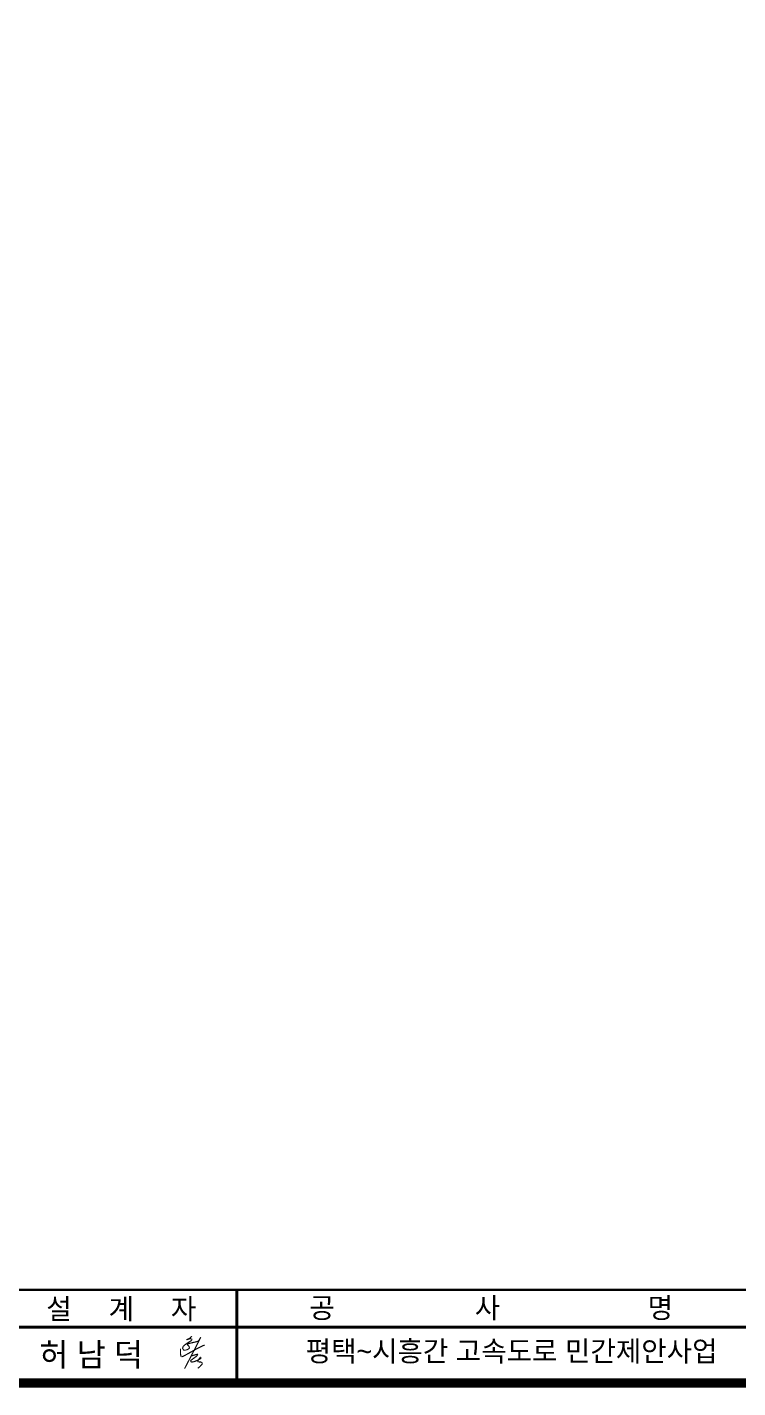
# Model space of a CAD drawing. Extents: x -20 to 860, y -20 to 614.
# Drawn here: x 446.3 to 598.9, y 30 to 322 of the extents above; entities that cross this region are included whole.
import ezdxf
from ezdxf.enums import TextEntityAlignment as Align

# ---------------------------------------------------------------- set-up
doc = ezdxf.new("R2010")
doc.units = 0
doc.layers.add('도각ㅣ싸인', color=7, linetype='CONTINUOUS')
doc.styles.add('헤드라인', font='H2HDRM.TTF')

msp = doc.modelspace()

# ---------------------------------------------------------------- linework, layer by layer
at = {"layer": '도각ㅣ싸인', "const_width": 1.999999999999559}
msp.add_lwpolyline([(810.2999999993481, 30.99999999906868), (50.3000000002794, 31), (50.29999999981374, 563), (810.2999999993481, 562.9999999990687)], close=True, dxfattribs=at)
at = {"layer": '도각ㅣ싸인'}
for points, const_width in [([(50.29999999981374, 51), (810.2999999993481, 50.99999999906868)], 0.4999999999997639), ([(491.3000000002794, 51), (491.3000000002794, 31)], 0.5999999999998678), ([(491.3000000002794, 51), (491.3000000002794, 31)], 0.5999999999998678), ([(304.4907559994608, 43), (710.109243999701, 43)], 0.5999999999998678), ([(304.4907559994608, 43), (720.109243999701, 42.99999999906868)], 0.5999999999998678), ([(304.4907559994608, 43), (810.2999999993481, 42.99999999906868)], 0.5999999999998678), ([(481.3488284279592, 40.77363037597388), (481.328442833852, 40.75060049444437)], 0.2499999998688783), ([(481.3680452867411, 40.79661999922246), (481.3488284279592, 40.77363037597388)], 0.2499999998688783), ([(481.3878263509832, 40.82011306192726), (481.3680452867411, 40.79661999922246)], 0.2499999998688783), ([(481.4082925259136, 40.84408942703158), (481.3878263509832, 40.82011306192726)], 0.2499999998688783), ([(481.4291617069393, 40.86838799435645), (481.4082925259136, 40.84408942703158)], 0.2499999998688783), ([(481.4501517894678, 40.89284766744822), (481.4291617069393, 40.86838799435645)], 0.2499999998688783), ([(481.4709806698374, 40.91730734705925), (481.4501517894678, 40.89284766744822)], 0.2499999998688783), ([(481.4913662439212, 40.94160593487322), (481.4709806698374, 40.91730734705925)], 0.2499999998688783), ([(481.5110264066607, 40.96558233443648), (481.4913662439212, 40.94160593487322)], 0.2499999998688783), ([(481.5296790539287, 40.98907544650137), (481.5110264066607, 40.96558233443648)], 0.2499999998688783), ([(481.5470890994184, 41.01196444686502), (481.5296790539287, 40.98907544650137)], 0.2499999998688783), ([(481.5632095225155, 41.03428960870951), (481.5470890994184, 41.01196444686502)], 0.2499999998688783), ([(481.5780403204262, 41.05613147653639), (481.5632095225155, 41.03428960870951)], 0.2499999998688783), ([(481.5915814898908, 41.07757059950382), (481.5780403204262, 41.05613147653639)], 0.2499999998688783), ([(483.5128900590353, 40.81174961663783), (483.4589673094451, 40.70039249956608)], 0.2499999998688783), ([(483.4667053329758, 40.74421042017639), (483.5095048984513, 40.81891835853457)], 0.2499999998688783), ([(483.5095048984513, 40.81891835853457), (483.5273178648204, 40.84634482953697)], 0.2499999998688783), ([(483.5273178648204, 40.84634482953697), (483.5128900590353, 40.81174961663783)], 0.2499999998688783), ([(479.1705132555217, 38.4184240475297), (479.1705669900402, 38.16781011596322)], 0.2499999998688783), ([(479.1705669900402, 38.16781011596322), (479.170943132136, 37.95422797184438)], 0.2499999998688783), ([(479.170943132136, 37.95422797184438), (479.1719640898518, 37.77314680907875)], 0.2499999998688783), ([(479.6604185500182, 38.50779178645462), (479.658853542991, 38.46997466962785)], 0.2499999998688783), ([(479.658853542991, 38.46997466962785), (479.6604252671823, 38.43311068695039)], 0.2499999998688783), ([(479.6649255044758, 38.54633382149041), (479.6604185500182, 38.50779178645462)], 0.2499999998688783), ([(479.6604252671823, 38.43311068695039), (479.6649792417884, 38.3973743589595)], 0.2499999998688783), ([(479.6720923040994, 38.58535913564265), (479.6649255044758, 38.54633382149041)], 0.2499999998688783), ([(479.6649792417884, 38.3973743589595), (479.6722736693919, 38.36292678490281)], 0.2499999998688783), ([(479.6816368489526, 38.62462608888745), (479.6720923040994, 38.58535913564265)], 0.2499999998688783), ([(479.6722736693919, 38.36292678490281), (479.6820667525753, 38.32992906216532)], 0.2499999998688783), ([(479.6932770358399, 38.66389304213226), (479.6816368489526, 38.62462608888745)], 0.2499999998688783), ([(479.6820667525753, 38.32992906216532), (479.6941166915931, 38.29854228999466)], 0.2499999998688783), ([(479.7067307648249, 38.70291835535318), (479.6932770358399, 38.66389304213226)], 0.2499999998688783), ([(479.6941166915931, 38.29854228999466), (479.7081816904247, 38.26892756577581)], 0.2499999998688783), ([(479.7217159336433, 38.74146039132029), (479.7067307648249, 38.70291835535318)], 0.2499999998688783), ([(479.7081816904247, 38.26892756577581), (479.7240199497901, 38.2412459878251)], 0.2499999998688783), ([(479.7379504414275, 38.77927750814706), (479.7217159336433, 38.74146039132029)], 0.2499999998688783), ([(479.7240199497901, 38.2412459878251), (479.7413896727376, 38.21565865445882)], 0.2499999998688783), ([(479.7553604082204, 38.81626231223345), (479.7379504414275, 38.77927750814706)], 0.2499999998688783), ([(479.7413896727376, 38.21565865445882), (479.7600826425478, 38.19229310099036)], 0.2499999998688783), ([(479.7747048353776, 38.85284439008683), (479.7553604082204, 38.81626231223345)], 0.2499999998688783), ([(479.7600826425478, 38.19229310099036), (479.780024969019, 38.17114261630923)], 0.2499999998688783), ([(479.7969509460963, 38.88958757091314), (479.7747048353776, 38.85284439008683)], 0.2499999998688783), ([(479.780024969019, 38.17114261630923), (479.8011763421819, 38.15216692257673)], 0.2499999998688783), ([(479.8230659645051, 38.92705568578094), (479.7969509460963, 38.88958757091314)], 0.2499999998688783), ([(479.8011763421819, 38.15216692257673), (479.8234964529984, 38.13532574754208)], 0.2499999998688783), ([(479.8540171124041, 38.9658125648275), (479.8230659645051, 38.92705568578094)], 0.2499999998688783), ([(479.8234964529984, 38.13532574754208), (479.8469449924305, 38.12057881429791)], 0.2499999998688783), ([(479.8469449924305, 38.12057881429791), (479.8714816505089, 38.1078858487308)], 0.2499999998688783), ([(479.890771613922, 39.00642203819007), (479.8540171124041, 38.9658125648275)], 0.2499999998688783), ([(479.8714816505089, 38.1078858487308), (479.8970661186613, 38.09720657672733)], 0.2499999998688783), ([(479.9342966927215, 39.04944793693721), (479.890771613922, 39.00642203819007)], 0.2499999998688783), ([(479.8970661186613, 38.09720657672733), (479.9236580878496, 38.08850072138011)], 0.2499999998688783), ([(479.9236580878496, 38.08850072138011), (479.951203817036, 38.08169444836676)], 0.2499999998688783), ([(479.9855595701374, 39.09545409027487), (479.9342966927215, 39.04944793693721)], 0.2499999998688783), ([(479.951203817036, 38.08169444836676), (479.9795958423056, 38.07657967507839)], 0.2499999998688783), ([(479.9795958423056, 38.07657967507839), (480.0087132663466, 38.07291475869715)], 0.2499999998688783), ([(480.0451110270806, 39.14478282444179), (479.9855595701374, 39.09545409027487)], 0.2499999998688783), ([(480.0087132663466, 38.07291475869715), (480.03843519371, 38.07045805640519)], 0.2499999998688783), ([(480.03843519371, 38.07045805640519), (480.0686407289468, 38.06896792538464)], 0.2499999998688783), ([(480.1118360664696, 39.19689044263214), (480.0451110270806, 39.14478282444179)], 0.2499999998688783), ([(480.0686407289468, 38.06896792538464), (480.0992089742795, 38.06820272281766)], 0.2499999998688783), ([(480.0992089742795, 38.06820272281766), (480.130019035656, 38.06792080588639)], 0.2499999998688783), ([(480.1842032480054, 39.25101174321026), (480.1118360664696, 39.19689044263214)], 0.2499999998688783), ([(480.130019035656, 38.06792080588639), (480.1609500157647, 38.06788053270429)], 0.2499999998688783), ([(480.1609500157647, 38.06788053270429), (480.191961618606, 38.06795436795801)], 0.2499999998688783), ([(480.260681131389, 39.30638152360916), (480.1842032480054, 39.25101174321026)], 0.2499999998688783), ([(480.191961618606, 38.06795436795801), (480.2233359473757, 38.06847121566534)], 0.2499999998688783), ([(480.2233359473757, 38.06847121566534), (480.2554357047193, 38.0698740882799)], 0.2499999998688783), ([(480.2554357047193, 38.0698740882799), (480.288623591885, 38.07260599825531)], 0.2499999998688783), ([(480.3397382772528, 39.36223458312452), (480.260681131389, 39.30638152360916)], 0.2499999998688783), ([(480.288623591885, 38.07260599825531), (480.3232623129152, 38.07710995897651)], 0.2499999998688783), ([(480.3232623129152, 38.07710995897651), (480.3597145695239, 38.08382898103446)], 0.2499999998688783), ([(480.4198432439007, 39.41780571918935), (480.3397382772528, 39.36223458312452)], 0.2499999998688783), ([(480.3597145695239, 38.08382898103446), (480.3983430648223, 38.0932060778141)], 0.2499999998688783), ([(480.3983430648223, 38.0932060778141), (480.4395105009899, 38.10568426270038)], 0.2499999998688783), ([(480.4994645924307, 39.47232973016798), (480.4198432439007, 39.41780571918935)], 0.2499999998688783), ([(480.4395105009899, 38.10568426270038), (480.4833847945556, 38.121532025747)], 0.2499999998688783), ([(480.4805505932309, 40.31100531574339), (480.463583887089, 40.30173560697585)], 0.2499999998688783), ([(480.463583887089, 40.30173560697585), (480.4806379121728, 40.3057898208499)], 0.2499999998688783), ([(480.5270982091315, 40.33207525219768), (480.4805505932309, 40.31100531574339)], 0.2499999998688783), ([(480.4806379121728, 40.3057898208499), (480.5277967564762, 40.32128179911524)], 0.2499999998688783), ([(480.4833847945556, 38.121532025747), (480.5293547199108, 38.14031978044659)], 0.2499999998688783), ([(480.5770708816126, 39.5250414153561), (480.4994645924307, 39.47232973016798)], 0.2499999998688783), ([(480.596697977744, 40.36256925854832), (480.5270982091315, 40.33207525219768)], 0.2499999998688783), ([(480.5277967564762, 40.32128179911524), (480.5990555756725, 40.3454729244113)], 0.2499999998688783), ([(480.5293547199108, 38.14031978044659), (480.5766142648645, 38.16144341696054)], 0.2499999998688783), ([(480.5647927639075, 39.32154417969286), (480.5727723659948, 39.34160726424307)], 0.2499999998688783), ([(480.5714827119373, 39.30256849527359), (480.5647927639075, 39.32154417969286)], 0.2499999998688783), ([(480.5884897010401, 39.28367336746305), (480.5714827119373, 39.30256849527359)], 0.2499999998688783), ([(480.5727723659948, 39.34160726424307), (480.5997740263119, 39.36376459058374)], 0.2499999998688783), ([(480.5766142648645, 38.16144341696054), (480.6243574162945, 38.18429882731289)], 0.2499999998688783), ([(480.6514194961637, 39.57531653065234), (480.5770708816126, 39.5250414153561)], 0.2499999998688783), ([(480.6114612231031, 39.26385195460171), (480.5884897010401, 39.28367336746305)], 0.2499999998688783), ([(480.6828211443499, 40.40011117979884), (480.596697977744, 40.36256925854832)], 0.2499999998688783), ([(480.5990555756725, 40.3454729244113), (480.6884095254354, 40.37562457472086)], 0.2499999998688783), ([(480.5997740263119, 39.36376459058374), (480.6501502529718, 39.3890230031684)], 0.2499999998688783), ([(480.6367433210835, 39.24228535592556), (480.6114612231031, 39.26385195460171)], 0.2499999998688783), ([(480.6243574162945, 38.18429882731289), (480.671778163407, 38.20828190073371)], 0.2499999998688783), ([(480.6634762431495, 39.21890644636005), (480.6367433210835, 39.24228535592556)], 0.2499999998688783), ([(480.6501502529718, 39.3890230031684), (480.7282535559498, 39.4183893436566)], 0.2499999998688783), ([(480.7224231204018, 39.62309466768056), (480.6514194961637, 39.57531653065234)], 0.2499999998688783), ([(480.691498790402, 39.19383604358882), (480.6634762431495, 39.21890644636005)], 0.2499999998688783), ([(480.671778163407, 38.20828190073371), (480.7180704930797, 38.23278853017837)], 0.2499999998688783), ([(480.7789389532991, 40.44232485815883), (480.6828211443499, 40.40011117979884)], 0.2499999998688783), ([(480.6884095254354, 40.37562457472086), (480.7898537600413, 40.40899813268334)], 0.2499999998688783), ([(480.7206497630104, 39.16719496622682), (480.691498790402, 39.19383604358882)], 0.2499999998688783), ([(480.7180704930797, 38.23278853017837), (480.7624283949845, 38.25721460673958)], 0.2499999998688783), ([(480.7507679616101, 39.13910403195769), (480.7206497630104, 39.16719496622682)], 0.2499999998688783), ([(480.7902832627296, 39.66845637653023), (480.7224231204018, 39.62309466768056)], 0.2499999998688783), ([(480.7282535559498, 39.4183893436566), (480.8384364424273, 39.45287045557052)], 0.2499999998688783), ([(480.7816921877675, 39.10968405846506), (480.7507679616101, 39.13910403195769)], 0.2499999998688783), ([(480.7624283949845, 38.25721460673958), (480.8040458541363, 38.28095601964742)], 0.2499999998688783), ([(480.8785226484761, 40.48683413583785), (480.7789389532991, 40.44232485815883)], 0.2499999998688783), ([(480.8132612397894, 39.07905586436391), (480.7816921877675, 39.10968405846506)], 0.2499999998688783), ([(480.7898537600413, 40.40899813268334), (480.8973834351636, 40.44285497814417)], 0.2499999998688783), ([(480.8552014324814, 39.71148220542818), (480.7902832627296, 39.66845637653023)], 0.2499999998688783), ([(480.8040458541363, 38.28095601964742), (480.84228477953, 38.30353619717062)], 0.2499999998688783), ([(480.8453139197081, 39.04734026640654), (480.8132612397894, 39.07905586436391)], 0.2499999998688783), ([(480.8384364424273, 39.45287045557052), (480.9829423357733, 39.49305030703545)], 0.2499999998688783), ([(480.84228477953, 38.30353619717062), (480.8771787490696, 38.32498870044947)], 0.2499999998688783), ([(480.8776285746135, 39.01469164527953), (480.8453139197081, 39.04734026640654)], 0.2499999998688783), ([(480.9173791371286, 39.75225270818919), (480.8552014324814, 39.71148220542818)], 0.2499999998688783), ([(480.8771787490696, 38.32498870044947), (480.9089292590506, 38.34547462966293)], 0.2499999998688783), ([(480.9097417406738, 38.98139863181859), (480.8776285746135, 39.01469164527953)], 0.2499999998688783), ([(480.9750434746966, 40.53126285783947), (480.8785226484761, 40.48683413583785)], 0.2499999998688783), ([(480.8973834351636, 40.44285497814417), (481.004993705079, 40.4744564909488)], 0.2499999998688783), ([(480.9089292590506, 38.34547462966293), (480.9377378080972, 38.365155082196)], 0.2499999998688783), ([(480.941129501909, 38.94778341799974), (480.9097417406738, 38.98139863181859)], 0.2499999998688783), ([(480.9770178869367, 39.79084843024611), (480.9173791371286, 39.75225270818919)], 0.2499999998688783), ([(480.9377378080972, 38.365155082196), (480.9638058934361, 38.38419115636498)], 0.2499999998688783), ([(480.9712679418735, 38.91416819859296), (480.941129501909, 38.94778341799974)], 0.2499999998688783), ([(480.9638058934361, 38.38419115636498), (480.9873350108974, 38.40274394955486)], 0.2499999998688783), ([(480.9996331431903, 38.88087516371161), (480.9712679418735, 38.91416819859296)], 0.2499999998688783), ([(481.0619726763107, 40.5732348645106), (480.9750434746966, 40.53126285783947)], 0.2499999998688783), ([(481.0343191898428, 39.82734992448241), (480.9770178869367, 39.79084843024611)], 0.2499999998688783), ([(480.9829423357733, 39.49305030703545), (481.1555783199146, 39.53782136831433)], 0.2499999998688783), ([(480.9873350108974, 38.40274394955486), (481.008526659105, 38.42097456008196)], 0.2499999998688783), ([(481.0257011898793, 38.84822650812566), (480.9996331431903, 38.88087516371161)], 0.2499999998688783), ([(481.004993705079, 40.4744564909488), (481.106679726392, 40.5010640528053)], 0.2499999998688783), ([(481.008526659105, 38.42097456008196), (481.0275823352858, 38.43904408719391)], 0.2499999998688783), ([(481.0489481664263, 38.81654442287982), (481.0257011898793, 38.84822650812566)], 0.2499999998688783), ([(481.0275823352858, 38.43904408719391), (481.044676670339, 38.45710020326078)], 0.2499999998688783), ([(481.0894845561124, 39.86183774005622), (481.0343191898428, 39.82734992448241)], 0.2499999998688783), ([(481.044676670339, 38.45710020326078), (481.0598768368363, 38.47523687686771)], 0.2499999998688783), ([(481.0688501535915, 38.78615110367537), (481.0489481664263, 38.81654442287982)], 0.2499999998688783), ([(481.0598768368363, 38.47523687686771), (481.0732231414877, 38.49353465437889)], 0.2499999998688783), ([(481.1342256153002, 40.61088413652033), (481.0619726763107, 40.5732348645106)], 0.2499999998688783), ([(481.0850175754167, 38.75729490350932), (481.0688501535915, 38.78615110367537)], 0.2499999998688783), ([(481.0732231414877, 38.49353465437889), (481.0847558900714, 38.51207407936454)], 0.2499999998688783), ([(481.0847558900714, 38.51207407936454), (481.0945153883658, 38.53093569818884)], 0.2499999998688783), ([(481.0975982029922, 38.72992883808911), (481.0850175754167, 38.75729490350932)], 0.2499999998688783), ([(481.1426751893014, 39.894425987266), (481.0894845561124, 39.86183774005622)], 0.2499999998688783), ([(481.0945153883658, 38.53093569818884), (481.1025419435464, 38.5502000534907)], 0.2499999998688783), ([(481.1068741460331, 38.70393208321184), (481.0975982029922, 38.72992883808911)], 0.2499999998688783), ([(481.1025419435464, 38.5502000534907), (481.1088758623227, 38.5699476916343)], 0.2499999998688783), ([(481.106679726392, 40.5010640528053), (481.1975852311589, 40.52050958946347)], 0.2499999998688783), ([(481.1131275151856, 38.67918381560594), (481.1068741460331, 38.70393208321184)], 0.2499999998688783), ([(481.1088758623227, 38.5699476916343), (481.113557449542, 38.59025915618986)], 0.2499999998688783), ([(481.1166404206306, 38.65556321199983), (481.1131275151856, 38.67918381560594)], 0.2499999998688783), ([(481.113557449542, 38.59025915618986), (481.1165732778609, 38.61122170556337)], 0.2499999998688783), ([(481.1165732778609, 38.61122170556337), (481.1176949711516, 38.63294945005327)], 0.2499999998688783), ([(481.1176949711516, 38.63294945005327), (481.1166404206306, 38.65556321199983)], 0.2499999998688783), ([(481.1924941232428, 40.64438519719988), (481.1342256153002, 40.61088413652033)], 0.2499999998688783), ([(481.1938910875469, 39.92536302004009), (481.1426751893014, 39.894425987266)], 0.2499999998688783), ([(481.1555783199146, 39.53782136831433), (481.3480423917063, 39.58565323706716)], 0.2499999998688783), ([(481.2389141498134, 40.6744227046147), (481.1924941232428, 40.64438519719988)], 0.2499999998688783), ([(481.2430919446051, 39.95493075344712), (481.1938910875469, 39.92536302004009)], 0.2499999998688783), ([(481.1975852311589, 40.52050958946347), (481.2774482667446, 40.53290721122175)], 0.2499999998688783), ([(481.2756216446869, 40.70168131683022), (481.2389141498134, 40.6744227046147)], 0.2499999998688783), ([(481.2902374533005, 39.98341110069305), (481.2430919446051, 39.95493075344712)], 0.2499999998688783), ([(481.3047525561415, 40.72684569470584), (481.2756216446869, 40.70168131683022)], 0.2499999998688783), ([(481.2774482667446, 40.53290721122175), (481.3471554573625, 40.53894157148898)], 0.2499999998688783), ([(481.3352873073891, 40.01108597684652), (481.2902374533005, 39.98341110069305)], 0.2499999998688783), ([(481.328442833852, 40.75060049444437), (481.3047525561415, 40.72684569470584)], 0.2499999998688783), ([(481.3782012001611, 40.0382372951135), (481.3352873073891, 40.01108597684652)], 0.2499999998688783), ([(481.3471554573625, 40.53894157148898), (481.4075934286229, 40.53929732646793)], 0.2499999998688783), ([(481.3480423917063, 39.58565323706716), (481.5520325484686, 39.63501550909132)], 0.2499999998688783), ([(481.4189388267696, 40.06514697056264), (481.3782012001611, 40.0382372951135)], 0.2499999998688783), ([(481.4075934286229, 40.53929732646793), (481.4596488042735, 40.53465913236141)], 0.2499999998688783), ([(481.4574598786421, 40.09209691733122), (481.4189388267696, 40.06514697056264)], 0.2499999998688783), ([(481.4936770349741, 40.11930864024907), (481.4574598786421, 40.09209691733122)], 0.2499999998688783), ([(481.4596488042735, 40.53465913236141), (481.5042082108557, 40.52571164444089)], 0.2499999998688783), ([(481.5273149055429, 40.14676199946553), (481.4936770349741, 40.11930864024907)], 0.2499999998688783), ([(481.5042082108557, 40.52571164444089), (481.5421582716517, 40.51313951611519)], 0.2499999998688783), ([(481.5580510869622, 40.17437644954771), (481.5273149055429, 40.14676199946553)], 0.2499999998688783), ([(481.5421582716517, 40.51313951611519), (481.5743856113404, 40.49762740451843)], 0.2499999998688783), ([(481.5520325484686, 39.63501550909132), (481.7592467884533, 39.68437778204679)], 0.2499999998688783), ([(481.5855631744489, 40.20207143947482), (481.5580510869622, 40.17437644954771)], 0.2499999998688783), ([(481.5743856113404, 40.49762740451843), (481.6016290853731, 40.47978612873703)], 0.2499999998688783), ([(481.6095287618227, 40.229766423814), (481.5855631744489, 40.20207143947482)], 0.2499999998688783), ([(481.6016290853731, 40.47978612873703), (481.6240364601836, 40.45993116591126)], 0.2499999998688783), ([(481.6296254452318, 40.25738085247576), (481.6095287618227, 40.229766423814)], 0.2499999998688783), ([(481.6115433266386, 37.77726482320577), (482.1809727153741, 38.09395137615502)], 0.2499999998688783), ([(481.6240364601836, 40.45993116591126), (481.6416077343747, 40.43830415606499)], 0.2499999998688783), ([(481.6455308194272, 40.28483417723328), (481.6296254452318, 40.25738085247576)], 0.2499999998688783), ([(481.6416077343747, 40.43830415606499), (481.6543429028243, 40.41514674108475)], 0.2499999998688783), ([(481.6569224805571, 40.31204585079104), (481.6455308194272, 40.28483417723328)], 0.2499999998688783), ([(481.6543429028243, 40.41514674108475), (481.6622419655323, 40.39070056192577)], 0.2499999998688783), ([(481.6635317569599, 40.3389084758237), (481.6569224805571, 40.31204585079104)], 0.2499999998688783), ([(481.6622419655323, 40.39070056192577), (481.6653049173765, 40.36520725954324)], 0.2499999998688783), ([(481.6653049173765, 40.36520725954324), (481.6635317569599, 40.3389084758237)], 0.2499999998688783), ([(481.7592467884533, 39.68437778204679), (481.9613831085153, 39.73220965079963)], 0.2499999998688783), ([(482.1288804193027, 38.07708655577153), (481.8735803752206, 37.58158761262894)], 0.2499999998688783), ([(481.9613831085153, 39.73220965079963), (482.1501395073719, 39.77698071300983)], 0.2499999998688783), ([(482.3800294385292, 38.5669270157814), (482.1288804193027, 38.07708655577153)], 0.2499999998688783), ([(482.1501395073719, 39.77698071300983), (482.3172139823437, 39.81716056447476)], 0.2499999998688783), ([(482.1809727153741, 38.09395137615502), (482.7507446785457, 38.40467738825828)], 0.2499999998688783), ([(482.3172139823437, 39.81716056447476), (482.4562792778015, 39.85156784113497)], 0.2499999998688783), ([(482.6209419923835, 39.03884561359882), (482.3800294385292, 38.5669270157814)], 0.2499999998688783), ([(482.4562792778015, 39.85156784113497), (482.5689071319066, 39.88041733484715)], 0.2499999998688783), ([(482.5689071319066, 39.88041733484715), (482.658644029405, 39.90427288040519)], 0.2499999998688783), ([(482.8455326380208, 39.48057897388935), (482.6209419923835, 39.03884561359882)], 0.2499999998688783), ([(482.658644029405, 39.90427288040519), (482.7290364550427, 39.92369830794632)], 0.2499999998688783), ([(482.7290364550427, 39.92369830794632), (482.7836308940314, 39.93925744947046)], 0.2499999998688783), ([(482.7507446785457, 38.40467738825828), (483.2877116608433, 38.6870506061241)], 0.2499999998688783), ([(482.7836308940314, 39.93925744947046), (482.8259738306515, 39.95151413790882)], 0.2499999998688783), ([(482.8259738306515, 39.95151413790882), (482.8596117501147, 39.96103220619261)], 0.2499999998688783), ([(483.0477159349248, 39.8798637194559), (482.8455326380208, 39.48057897388935)], 0.2499999998688783), ([(482.8596117501147, 39.96103220619261), (482.8880911380984, 39.96837548352778)], 0.2499999998688783), ([(482.8880911380984, 39.96837548352778), (482.9146360699087, 39.97459780331701)], 0.2499999998688783), ([(482.9146360699087, 39.97459780331701), (482.9411809942685, 39.98271298967302)], 0.2499999998688783), ([(482.9411809942685, 39.98271298967302), (482.9693379481323, 39.99622486438602)], 0.2499999998688783), ([(482.9693379481323, 39.99622486438602), (483.0007189703174, 40.01863725110888)], 0.2499999998688783), ([(483.0007189703174, 40.01863725110888), (483.0369361001067, 40.05345397256315)], 0.2499999998688783), ([(483.0369361001067, 40.05345397256315), (483.0796013749205, 40.10417885240167)], 0.2499999998688783), ([(483.2214064397849, 40.2244364740327), (483.0477159349248, 39.8798637194559)], 0.2499999998688783), ([(483.0796013749205, 40.10417885240167), (483.1303268340416, 40.17431571241468)], 0.2499999998688783), ([(483.1303268340416, 40.17431571241468), (483.1907245172188, 40.26736837625504)], 0.2499999998688783), ([(483.1907245172188, 40.26736837625504), (483.2609287588857, 40.38379999436438)], 0.2499999998688783), ([(483.3605187116191, 40.50203385949135), (483.2214064397849, 40.2244364740327)], 0.2499999998688783), ([(483.2609287588857, 40.38379999436438), (483.3351630908437, 40.51191101968288)], 0.2499999998688783), ([(483.2877116608433, 38.6870506061241), (483.7587261078879, 38.91867877729237)], 0.2499999998688783), ([(483.3351630908437, 40.51191101968288), (483.4061733395793, 40.63696123380214)], 0.2499999998688783), ([(483.4589673094451, 40.70039249956608), (483.3605187116191, 40.50203385949135)], 0.2499999998688783), ([(483.4061733395793, 40.63696123380214), (483.4667053329758, 40.74421042017639)], 0.2499999998688783), ([(483.7587261078879, 38.91867877729237), (484.1306404625066, 39.07716964930296)], 0.2499999998688783), ([(484.1306404625066, 39.07716964930296), (484.3703071703203, 39.14013096876442)], 0.2499999998688783), ([(479.1719640898518, 37.77314680907875), (479.1739522712305, 37.62003581598401)], 0.2499999998688783), ([(479.1739522712305, 37.62003581598401), (479.177230082918, 37.49036418646574)], 0.2499999998688783), ([(479.177230082918, 37.49036418646574), (479.1821199334227, 37.37960111163557)], 0.2499999998688783), ([(479.1821199334227, 37.37960111163557), (479.1889442303218, 37.28321578167379)], 0.2499999998688783), ([(479.1889442303218, 37.28321578167379), (479.1980253811926, 37.19667738862336)], 0.2499999998688783), ([(479.1980253811926, 37.19667738862336), (479.2095917579718, 37.11623375304043)], 0.2499999998688783), ([(479.2095917579718, 37.11623375304043), (479.2234955895692, 37.04124720860273)], 0.2499999998688783), ([(479.2234955895692, 37.04124720860273), (479.2394950701855, 36.97185871656984)], 0.2499999998688783), ([(479.2394950701855, 36.97185871656984), (479.2573483935557, 36.90820924099535)], 0.2499999998688783), ([(479.2573483935557, 36.90820924099535), (479.2768137520179, 36.85043974407017)], 0.2499999998688783), ([(479.2768137520179, 36.85043974407017), (479.2976493407041, 36.79869118705392)], 0.2499999998688783), ([(479.2976493407041, 36.79869118705392), (479.319613351021, 36.75310453306884)], 0.2499999998688783), ([(479.319613351021, 36.75310453306884), (479.3424639781006, 36.71382074430585)], 0.2499999998688783), ([(479.3424639781006, 36.71382074430585), (479.3680651406758, 36.68209838122129)], 0.2499999998688783), ([(479.3680651406758, 36.68209838122129), (479.4067036681809, 36.66366639453918)], 0.2499999998688783), ([(479.4067036681809, 36.66366639453918), (479.4707721131854, 36.66537133324891)], 0.2499999998688783), ([(479.4707721131854, 36.66537133324891), (479.5726630291902, 36.69405974540859)], 0.2499999998688783), ([(479.5726630291902, 36.69405974540859), (479.7247689729556, 36.75657818000764)], 0.2499999998688783), ([(479.7247689729556, 36.75657818000764), (479.93948249612, 36.85977318603545)], 0.2499999998688783), ([(479.93948249612, 36.85977318603545), (480.2291961535811, 37.01049131061882)], 0.2499999998688783), ([(480.2291961535811, 37.01049131061882), (480.6063024997711, 37.21557910460979)], 0.2499999998688783), ([(480.5958375497721, 35.1329558249563), (480.3327931487001, 34.63136890903115)], 0.2499999998688783), ([(480.8547713286243, 35.62674979958683), (480.5958375497721, 35.1329558249563)], 0.2499999998688783), ([(480.6063024997711, 37.21557910460979), (481.075604069978, 37.47700998187065)], 0.2499999998688783), ([(481.1108034923673, 36.11563039757311), (480.8547713286243, 35.62674979958683)], 0.2499999998688783), ([(481.075604069978, 37.47700998187065), (481.6115433266386, 37.77726482320577)], 0.2499999998688783), ([(481.3651430495083, 36.60247718822211), (481.1108034923673, 36.11563039757311)], 0.2499999998688783), ([(481.618999007158, 37.09016973804682), (481.3651430495083, 36.60247718822211)], 0.2499999998688783), ([(481.381801226642, 35.75154514797032), (481.3791548209265, 35.72296412382275)], 0.2499999998688783), ([(481.3791548209265, 35.72296412382275), (481.379329467658, 35.69430253747851)], 0.2499999998688783), ([(481.379329467658, 35.69430253747851), (481.3828893816099, 35.66612422652543)], 0.2499999998688783), ([(481.3870671750046, 35.77975026611239), (481.381801226642, 35.75154514797032)], 0.2499999998688783), ([(481.3828893816099, 35.66612422652543), (481.3903987808153, 35.63899302668869)], 0.2499999998688783), ([(481.396202002652, 35.80835810862482), (481.3870671750046, 35.77975026611239)], 0.2499999998688783), ([(481.3903987808153, 35.63899302668869), (481.4024218823761, 35.61347277835011)], 0.2499999998688783), ([(481.4108177525923, 35.83841579593718), (481.396202002652, 35.80835810862482)], 0.2499999998688783), ([(481.4024218823761, 35.61347277835011), (481.4195229038596, 35.59012731723487)], 0.2499999998688783), ([(481.432526468765, 35.87097045406699), (481.4108177525923, 35.83841579593718)], 0.2499999998688783), ([(481.4195229038596, 35.59012731723487), (481.4422660609707, 35.56952047999948)], 0.2499999998688783), ([(481.462940197438, 35.90706920437515), (481.432526468765, 35.87097045406699)], 0.2499999998688783), ([(481.4422660609707, 35.56952047999948), (481.4712155722082, 35.55221610609442)], 0.2499999998688783), ([(481.5036709811538, 35.94775917101651), (481.462940197438, 35.90706920437515)], 0.2499999998688783), ([(481.4712155722082, 35.55221610609442), (481.5067139980383, 35.53867063298821)], 0.2499999998688783), ([(481.481533265207, 36.81004839390516), (481.9649702673778, 36.96326684113592)], 0.2499999998688783), ([(481.5563308647834, 35.99408747628331), (481.5036709811538, 35.94775917101651)], 0.2499999998688783), ([(481.5067139980383, 35.53867063298821), (481.5482172742486, 35.52891091164201)], 0.2499999998688783), ([(481.5482172742486, 35.52891091164201), (481.594959681388, 35.52285639289767)], 0.2499999998688783), ([(481.6225318927318, 36.04710124339908), (481.5563308647834, 35.99408747628331)], 0.2499999998688783), ([(481.594959681388, 35.52285639289767), (481.6461754990742, 35.52042652945966)], 0.2499999998688783), ([(481.8735803752206, 37.58158761262894), (481.618999007158, 37.09016973804682)], 0.2499999998688783), ([(481.7030868055299, 36.10743814427406), (481.6225318927318, 36.04710124339908)], 0.2499999998688783), ([(481.6461754990742, 35.52042652945966), (481.7010990064591, 35.52154077216983)], 0.2499999998688783), ([(481.7010990064591, 35.52154077216983), (481.7589644840918, 35.52611857373267)], 0.2499999998688783), ([(481.795611128211, 36.17409804370254), (481.7030868055299, 36.10743814427406)], 0.2499999998688783), ([(481.7589644840918, 35.52611857373267), (481.8190062106587, 35.53407938592136)], 0.2499999998688783), ([(481.8969210805371, 36.24567135702819), (481.795611128211, 36.17409804370254)], 0.2499999998688783), ([(481.8190062106587, 35.53407938592136), (481.8804584685713, 35.54534265957773)], 0.2499999998688783), ([(481.8804584685713, 35.54534265957773), (481.942736890167, 35.55980099830776)], 0.2499999998688783), ([(482.0038328822702, 36.32074849959463), (481.8969210805371, 36.24567135702819)], 0.2499999998688783), ([(481.942736890167, 35.55980099830776), (482.0059825326316, 35.57723960559815)], 0.2499999998688783), ([(481.9649702673778, 36.96326684113592), (482.3274237569422, 37.07115710526705)], 0.2499999998688783), ([(482.1131627559662, 36.39791988395154), (482.0038328822702, 36.32074849959463)], 0.2499999998688783), ([(482.0059825326316, 35.57723960559815), (482.0705178063363, 35.59741683769971)], 0.2499999998688783), ([(482.0705178063363, 35.59741683769971), (482.1366651207209, 35.62009105086327)], 0.2499999998688783), ([(482.2217269204557, 36.47577592544258), (482.1131627559662, 36.39791988395154)], 0.2499999998688783), ([(482.1366651207209, 35.62009105086327), (482.2047468875535, 35.64502059854567)], 0.2499999998688783), ([(482.2047468875535, 35.64502059854567), (482.2750855167396, 35.67196383792907)], 0.2499999998688783), ([(482.3263415973634, 36.55290703848004), (482.2217269204557, 36.47577592544258)], 0.2499999998688783), ([(482.2750855167396, 35.67196383792907), (482.3480034195818, 35.70067912340164)], 0.2499999998688783), ([(482.4238230064511, 36.62790363747627), (482.3263415973634, 36.55290703848004)], 0.2499999998688783), ([(482.3274237569422, 37.07115710526705), (482.5852559250779, 37.13961929921061)], 0.2499999998688783), ([(482.3480034195818, 35.70067912340164), (482.4238230069168, 35.73092480935156)], 0.2499999998688783), ([(482.511598599609, 36.69958099909127), (482.4238230064511, 36.62790363747627)], 0.2499999998688783), ([(482.4238230069168, 35.73092480935156), (482.5026718983427, 35.76247939188033)], 0.2499999998688783), ([(482.5026718983427, 35.76247939188033), (482.5838985606097, 35.7952019078657)], 0.2499999998688783), ([(482.5895407572389, 36.7676538489759), (482.511598599609, 36.69958099909127)], 0.2499999998688783), ([(482.5838985606097, 35.7952019078657), (482.6666566692293, 35.82897154055536)], 0.2499999998688783), ([(482.5852559250779, 37.13961929921061), (482.7548289652914, 37.17455353587866)], 0.2499999998688783), ([(482.6581330867484, 36.83206177689135), (482.5895407572389, 36.7676538489759)], 0.2499999998688783), ([(482.7178592002019, 36.89274436980486), (482.6581330867484, 36.83206177689135)], 0.2499999998688783), ([(482.6666566692293, 35.82897154055536), (482.7500998997129, 35.86366746481508)], 0.2499999998688783), ([(482.7692027068697, 36.9496412165463), (482.7178592002019, 36.89274436980486)], 0.2499999998688783), ([(482.7500998997129, 35.86366746481508), (482.8333819271065, 35.89916886016726)], 0.2499999998688783), ([(482.7548289652914, 37.17455353587866), (482.852505069226, 37.18185992725194)], 0.2499999998688783), ([(482.8126472178847, 37.00269190594554), (482.7692027068697, 36.9496412165463)], 0.2499999998688783), ([(482.8486763425171, 37.05183602590114), (482.8126472178847, 37.00269190594554)], 0.2499999998688783), ([(482.8333819271065, 35.89916886016726), (482.9156564283185, 35.93535490613431)], 0.2499999998688783), ([(482.8777736909688, 37.09701316524297), (482.8486763425171, 37.05183602590114)], 0.2499999998688783), ([(482.852505069226, 37.18185992725194), (482.8946464294568, 37.16743858717382)], 0.2499999998688783), ([(482.8976152390242, 37.13718962948769), (482.8777736909688, 37.09701316524297)], 0.2499999998688783), ([(482.8956268546171, 35.73126702476293), (482.8892727387138, 35.70090726669878)], 0.2499999998688783), ([(482.8892727387138, 35.70090726669878), (482.8898503794335, 35.67320558708161)], 0.2499999998688783), ([(482.8898503794335, 35.67320558708161), (482.8984076008201, 35.64844390377402)], 0.2499999998688783), ([(482.8946464294568, 37.16743858717382), (482.8976152390242, 37.13718962948769)], 0.2499999998688783), ([(482.9078649007715, 35.76400294341147), (482.8956268546171, 35.73126702476293)], 0.2499999998688783), ([(482.8984076008201, 35.64844390377402), (482.9156228015199, 35.62682358641177)], 0.2499999998688783), ([(482.9249390545301, 35.79883310385048), (482.9078649007715, 35.76400294341147)], 0.2499999998688783), ([(482.9156228015199, 35.62682358641177), (482.9406966832466, 35.60822381079197)], 0.2499999998688783), ([(482.9156564283185, 35.93535490613431), (482.9960770783946, 35.97210478037596)], 0.2499999998688783), ([(482.9458014918491, 35.83547559008002), (482.9249390545301, 35.79883310385048)], 0.2499999998688783), ([(482.9406966832466, 35.60822381079197), (482.9724605232477, 35.59244320634753)], 0.2499999998688783), ([(482.9694043868221, 35.87364848237485), (482.9458014918491, 35.83547559008002)], 0.2499999998688783), ([(482.994699915871, 35.91306986473501), (482.9694043868221, 35.87364848237485)], 0.2499999998688783), ([(482.9724605232477, 35.59244320634753), (483.009745598305, 35.57928040251136)], 0.2499999998688783), ([(483.0207880255766, 35.95347795449197), (482.994699915871, 35.91306986473501)], 0.2499999998688783), ([(482.9960770783946, 35.97210478037596), (483.073797553312, 36.00929766241461)], 0.2499999998688783), ([(483.009745598305, 35.57928040251136), (483.0513831847347, 35.56853402685374)], 0.2499999998688783), ([(483.0473597459495, 35.99469151906669), (483.0207880255766, 35.95347795449197)], 0.2499999998688783), ([(483.0742538762279, 36.03654946386814), (483.0473597459495, 35.99469151906669)], 0.2499999998688783), ([(483.0513831847347, 35.56853402685374), (483.0962045588531, 35.56000270787627)], 0.2499999998688783), ([(483.073797553312, 36.00929766241461), (483.1480252654292, 36.04681272991002)], 0.2499999998688783), ([(483.1013092179783, 36.07889068964869), (483.0742538762279, 36.03654946386814)], 0.2499999998688783), ([(483.0962045588531, 35.56000270787627), (483.1430409979075, 35.55348507408053)], 0.2499999998688783), ([(483.1283645704389, 36.12155410088599), (483.1013092179783, 36.07889068964869)], 0.2499999998688783), ([(483.1552587356418, 36.1643786020577), (483.1283645704389, 36.12155410088599)], 0.2499999998688783), ([(483.1430409979075, 35.55348507408053), (483.1907237782143, 35.54877975583076)], 0.2499999998688783), ([(483.1480252654292, 36.04681272991002), (483.21818256611, 36.08452916238457)], 0.2499999998688783), ([(483.1818305132911, 36.20720309671015), (483.1552587356418, 36.1643786020577)], 0.2499999998688783), ([(483.2079187030904, 36.24986648745835), (483.1818305132911, 36.20720309671015)], 0.2499999998688783), ([(483.1907237782143, 35.54877975583076), (483.2382386634126, 35.54563168156892)], 0.2499999998688783), ([(483.2334091230296, 36.29213384352624), (483.2079187030904, 36.24986648745835)], 0.2499999998688783), ([(483.21818256611, 36.08452916238457), (483.2837455468252, 36.12232613749802)], 0.2499999998688783), ([(483.2583756521344, 36.33347489405423), (483.2334091230296, 36.29213384352624)], 0.2499999998688783), ([(483.2382386634126, 35.54563168156892), (483.2851893529296, 35.54357099439949)], 0.2499999998688783), ([(483.282939187251, 36.37328553479165), (483.2583756521344, 36.33347489405423)], 0.2499999998688783), ([(483.3072206228971, 36.41096165962517), (483.282939187251, 36.37328553479165)], 0.2499999998688783), ([(483.2837455468252, 36.12232613749802), (483.3441902957857, 36.16008283384144)], 0.2499999998688783), ([(483.2851893529296, 35.54357099439949), (483.3313340372406, 35.54207413550466)], 0.2499999998688783), ([(483.3313408573158, 36.44589916244149), (483.3072206228971, 36.41096165962517)], 0.2499999998688783), ([(483.3313340372406, 35.54207413550466), (483.3764309016988, 35.54061754792929)], 0.2499999998688783), ([(483.3554207845591, 36.47749393992126), (483.3313408573158, 36.44589916244149)], 0.2499999998688783), ([(483.3441902957857, 36.16008283384144), (483.3989929021336, 36.19767843000591)], 0.2499999998688783), ([(483.3795813014731, 36.50514188501984), (483.3554207845591, 36.47749393992126)], 0.2499999998688783), ([(483.3764309016988, 35.54061754792929), (483.4202381363139, 35.53867767378688)], 0.2499999998688783), ([(483.4039433044381, 36.52823889255524), (483.3795813014731, 36.50514188501984)], 0.2499999998688783), ([(483.3989929021336, 36.19767843000591), (483.4476294559427, 36.23499210551381)], 0.2499999998688783), ([(483.4285336551256, 36.54630167875439), (483.4039433044381, 36.52823889255524)], 0.2499999998688783), ([(483.4202381363139, 35.53867767378688), (483.462513927836, 35.53573095798492)], 0.2499999998688783), ([(483.4530030810274, 36.5593302436173), (483.4285336551256, 36.54630167875439)], 0.2499999998688783), ([(483.4476294559427, 36.23499210551381), (483.4895760458894, 36.2719030380249)], 0.2499999998688783), ([(483.4769082753919, 36.56744540855289), (483.4530030810274, 36.5593302436173)], 0.2499999998688783), ([(483.462513927836, 35.53573095798492), (483.5030164634809, 35.53125384170562)], 0.2499999998688783), ([(483.4998059314676, 36.57076799497008), (483.4769082753919, 36.56744540855289)], 0.2499999998688783), ([(483.4895760458894, 36.2719030380249), (483.5243087606505, 36.30829040613025)], 0.2499999998688783), ([(483.5212527425028, 36.56941882520914), (483.4998059314676, 36.57076799497008)], 0.2499999998688783), ([(483.5030164634809, 35.53125384170562), (483.5415039313957, 35.52472276892513)], 0.2499999998688783), ([(483.5408054031432, 36.56351871974766), (483.5212527425028, 36.56941882520914)], 0.2499999998688783), ([(483.5243087606505, 36.30829040613025), (483.5514850448817, 36.34397969115525)], 0.2499999998688783), ([(483.5580206047744, 36.55318849999458), (483.5408054031432, 36.56351871974766)], 0.2499999998688783), ([(483.5415039313957, 35.52472276892513), (483.5777681055479, 35.51575513835996)], 0.2499999998688783), ([(483.5514850448817, 36.34397969115525), (483.571487757843, 36.3785815788433)], 0.2499999998688783), ([(483.5724550415762, 36.53854898735881), (483.5580206047744, 36.55318849999458)], 0.2499999998688783), ([(483.571487757843, 36.3785815788433), (483.5848811138421, 36.41165306046605)], 0.2499999998688783), ([(483.5836452557705, 36.51977470144629), (483.5724550415762, 36.53854898735881)], 0.2499999998688783), ([(483.5777681055479, 35.51575513835996), (483.6117351050489, 35.50453218165785)], 0.2499999998688783), ([(483.5910471845418, 36.49725495558232), (483.5836452557705, 36.51977470144629)], 0.2499999998688783), ([(483.5848811138421, 36.41165306046605), (483.5922293281183, 36.44275112356991)], 0.2499999998688783), ([(483.5940966131166, 36.47143275942653), (483.5910471845418, 36.49725495558232)], 0.2499999998688783), ([(483.5922293281183, 36.44275112356991), (483.5940966131166, 36.47143275942653)], 0.2499999998688783), ([(483.6117351050489, 35.50453218165785), (483.6433646348305, 35.49137608520687)], 0.2499999998688783), ([(483.6433646348305, 35.49137608520687), (483.6726164002903, 35.47660903725773)], 0.2499999998688783), ([(483.6790640656836, 34.91642659064382), (483.6627422394231, 34.89980018790811)], 0.2499999998688783), ([(483.6726164002903, 35.47660903725773), (483.6994501058944, 35.46055322512984)], 0.2499999998688783), ([(483.6962456605397, 34.93335505481809), (483.6790640656836, 34.91642659064382)], 0.2499999998688783), ([(483.7139914832078, 34.95068626478314), (483.6962456605397, 34.93335505481809)], 0.2499999998688783), ([(483.6994501058944, 35.46055322512984), (483.7238254579715, 35.4435308361426)], 0.2499999998688783), ([(483.7318985261954, 34.96850076317787), (483.7139914832078, 34.95068626478314)], 0.2499999998688783), ([(483.7238254579715, 35.4435308361426), (483.7457021605223, 35.42586405854672)], 0.2499999998688783), ([(483.7495637792163, 34.98687909636647), (483.7318985261954, 34.96850076317787)], 0.2499999998688783), ([(483.7457021605223, 35.42586405854672), (483.7650399194099, 35.40787507966161)], 0.2499999998688783), ([(483.7665842352435, 35.00590180698782), (483.7495637792163, 34.98687909636647)], 0.2499999998688783), ([(483.7650399194099, 35.40787507966161), (483.7818320216611, 35.38981225155294)], 0.2499999998688783), ([(483.7825568835251, 35.02564944140613), (483.7665842352435, 35.00590180698782)], 0.2499999998688783), ([(483.7818320216611, 35.38981225155294), (483.7962060817517, 35.37162859272212)], 0.2499999998688783), ([(483.797078716103, 35.04620254412293), (483.7825568835251, 35.02564944140613)], 0.2499999998688783), ([(483.7962060817517, 35.37162859272212), (483.8083232967183, 35.35320328269154)], 0.2499999998688783), ([(483.8097467231564, 35.06764165870845), (483.797078716103, 35.04620254412293)], 0.2499999998688783), ([(483.8083232967183, 35.35320328269154), (483.8183448622003, 35.33441550657153)], 0.2499999998688783), ([(483.8202452142723, 35.08999363426119), (483.8097467231564, 35.06764165870845)], 0.2499999998688783), ([(483.8183448622003, 35.33441550657153), (483.8264319761656, 35.31514444388449)], 0.2499999998688783), ([(483.8286077673547, 35.11307052709162), (483.8202452142723, 35.08999363426119)], 0.2499999998688783), ([(483.8264319761656, 35.31514444388449), (483.8327458351851, 35.29526927694678)], 0.2499999998688783), ([(483.8349552792497, 35.13663069903851), (483.8286077673547, 35.11307052709162)], 0.2499999998688783), ([(483.8327458351851, 35.29526927694678), (483.8374476339668, 35.27466918900609)], 0.2499999998688783), ([(483.8394086449407, 35.16043251100928), (483.8349552792497, 35.13663069903851)], 0.2499999998688783), ([(483.8374476339668, 35.27466918900609), (483.8406985718757, 35.25322336144745)], 0.2499999998688783), ([(483.8420887608081, 35.18423432204872), (483.8394086449407, 35.16043251100928)], 0.2499999998688783), ([(483.8406985718757, 35.25322336144745), (483.8426128285937, 35.23087138682604)], 0.2499999998688783), ([(483.843116523698, 35.20779449399561), (483.8420887608081, 35.18423432204872)], 0.2499999998688783), ([(483.8426128285937, 35.23087138682604), (483.843116523698, 35.20779449399561)], 0.2499999998688783), ([(480.3327931487001, 34.63136890903115), (480.0644291164353, 34.11910948250443)], 0.2499999998688783), ([(482.9190889308229, 34.23486942984164), (482.8844905812293, 34.22073662281036)], 0.2499999998688783), ([(482.9504228625447, 34.24906263314188), (482.9190889308229, 34.23486942984164)], 0.2499999998688783), ([(482.9793387115933, 34.26365856546909), (482.9504228625447, 34.24906263314188)], 0.2499999998688783), ([(483.0066828136332, 34.27899955864996), (482.9793387115933, 34.26365856546909)], 0.2499999998688783), ([(483.0333015052602, 34.2954279454425), (483.0066828136332, 34.27899955864996)], 0.2499999998688783), ([(483.0600411216728, 34.31328605581075), (483.0333015052602, 34.2954279454425)], 0.2499999998688783), ([(483.0875397734344, 34.33278197608888), (483.0600411216728, 34.31328605581075)], 0.2499999998688783), ([(483.1156026716344, 34.35358680132776), (483.0875397734344, 34.33278197608888)], 0.2499999998688783), ([(483.1438268008642, 34.37523738015443), (483.1156026716344, 34.35358680132776)], 0.2499999998688783), ([(483.1718091466464, 34.39727056026459), (483.1438268008642, 34.37523738015443)], 0.2499999998688783), ([(483.1991466940381, 34.41922319121659), (483.1718091466464, 34.39727056026459)], 0.2499999998688783), ([(483.2254364290275, 34.44063211977482), (483.1991466940381, 34.41922319121659)], 0.2499999998688783), ([(483.250275336206, 34.46103419549763), (483.2254364290275, 34.44063211977482)], 0.2499999998688783), ([(483.2732604010962, 34.47996626608074), (483.250275336206, 34.46103419549763)], 0.2499999998688783), ([(483.2941229464486, 34.49712292011827), (483.2732604010962, 34.47996626608074)], 0.2499999998688783), ([(483.3131316439249, 34.51282970421016), (483.2941229464486, 34.49712292011827)], 0.2499999998688783), ([(483.3306895019487, 34.52756990678608), (483.3131316439249, 34.51282970421016)], 0.2499999998688783), ([(483.3471995298751, 34.54182681534439), (483.3306895019487, 34.52756990678608)], 0.2499999998688783), ([(483.3630647375248, 34.55608371645212), (483.3471995298751, 34.54182681534439)], 0.2499999998688783), ([(483.3786881323904, 34.57082389853895), (483.3630647375248, 34.55608371645212)], 0.2499999998688783), ([(483.3944727228954, 34.58653064724058), (483.3786881323904, 34.57082389853895)], 0.2499999998688783), ([(483.4108215202577, 34.60368725284934), (483.3944727228954, 34.58653064724058)], 0.2499999998688783), ([(483.4280300624669, 34.62262932956219), (483.4108215202577, 34.60368725284934)], 0.2499999998688783), ([(483.445964012295, 34.643101811409), (483.4280300624669, 34.62262932956219)], 0.2499999998688783), ([(483.4643815639429, 34.66470196098089), (483.445964012295, 34.643101811409)], 0.2499999998688783), ([(483.4830409111455, 34.687027040869), (483.4643815639429, 34.66470196098089)], 0.2499999998688783), ([(483.5017002462409, 34.70967431366444), (483.4830409111455, 34.687027040869)], 0.2499999998688783), ([(483.5201177629642, 34.73224104195833), (483.5017002462409, 34.70967431366444)], 0.2499999998688783), ([(483.538051655516, 34.75432448741049), (483.5201177629642, 34.73224104195833)], 0.2499999998688783), ([(483.5552601171657, 34.77552191447467), (483.538051655516, 34.75432448741049)], 0.2499999998688783), ([(483.5715819438919, 34.79553126730025), (483.5552601171657, 34.77552191447467)], 0.2499999998688783), ([(483.5871783415787, 34.81445323396474), (483.5715819438919, 34.79553126730025)], 0.2499999998688783), ([(483.6022911216132, 34.83248918224126), (483.5871783415787, 34.81445323396474)], 0.2499999998688783), ([(483.6171620916575, 34.84984048176557), (483.6022911216132, 34.83248918224126)], 0.2499999998688783), ([(483.6320330621675, 34.86670850310475), (483.6171620916575, 34.84984048176557)], 0.2499999998688783), ([(483.6471458412707, 34.88329461496323), (483.6320330621675, 34.86670850310475)], 0.2499999998688783), ([(483.6627422394231, 34.89980018790811), (483.6471458412707, 34.88329461496323)], 0.2499999998688783)]:
    msp.add_lwpolyline(points, dxfattribs=dict(at, const_width=const_width))

# ---------------------------------------------------------------- texts
at = {"layer": '도각ㅣ싸인', "style": '헤드라인', "width": 0.99}
for s, p in [('설     계     자', (450.3557936204597, 44.73185950424522)), ('공                   사                    명', (506.8552181706764, 44.97011081222445)), ('평택~시흥간 고속도로 민간제안사업', (506.0682938825339, 35.67436431534588))]:
    msp.add_text(s, height=4.39999999999903, dxfattribs=at).set_placement(p)
msp.add_text('허 남 덕', height=4.999999973718882, dxfattribs=at).set_placement((460.000384255778, 37.14699179399759), align=Align.MIDDLE_CENTER)

doc.saveas('drawing.dxf')
